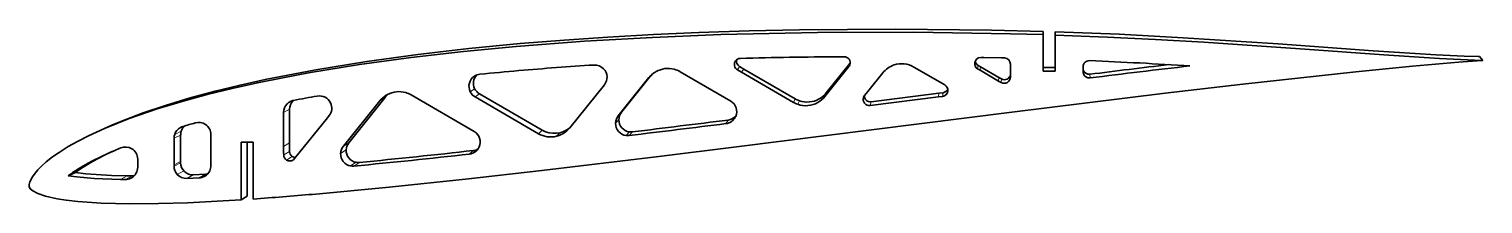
# Model space of a CAD drawing. Extents: x 150 to 270, y -25 to 156.
# Drawn here: x 149.9 to 270.1, y 141.3 to 155.7 of the extents above.
import ezdxf

# ---------------------------------------------------------------- set-up
doc = ezdxf.new("R2010")
doc.units = 0

msp = doc.modelspace()

# ---------------------------------------------------------------- linework, layer by layer
at = {"color": 7, "lineweight": 35, "ltscale": 0.006683}
msp.add_line((233.770798, 155.260757), (233.770798, 155.528076), dxfattribs=at)
at = {"color": 7, "lineweight": 35, "ltscale": 0.07542}
msp.add_line((233.770798, 155.260757), (233.770798, 152.243973), dxfattribs=at)
at = {"color": 7, "lineweight": 35, "ltscale": 0.006706}
msp.add_line((234.770798, 155.228149), (234.770798, 155.496384), dxfattribs=at)
at = {"color": 7, "lineweight": 35, "ltscale": 0.074604}
msp.add_line((234.770798, 155.228149), (234.770798, 152.243973), dxfattribs=at)
at = {"color": 7, "lineweight": 35, "ltscale": 0.078321}
msp.add_line((217.793839, 152.88855), (215.838058, 150.441193), dxfattribs=at)
at = {"color": 7, "lineweight": 35, "ltscale": 0.010667}
msp.add_line((217.310898, 153.438293), (216.884201, 153.437134), dxfattribs=at)
at = {"color": 7, "lineweight": 13, "ltscale": 0.00719}
msp.add_line((217.703354, 152.615555), (217.793839, 152.88855), dxfattribs=at)
at = {"color": 7, "lineweight": 35, "ltscale": 0.000882}
msp.add_line((217.814865, 152.91687), (217.793839, 152.88855), dxfattribs=at)
at = {"color": 7, "lineweight": 13, "ltscale": 0.007061}
msp.add_line((228.35173, 152.436798), (228.382156, 152.717606), dxfattribs=at)
at = {"color": 7, "lineweight": 35, "ltscale": 0.006096}
msp.add_line((228.593307, 152.595688), (228.382156, 152.717606), dxfattribs=at)
at = {"color": 7, "lineweight": 35, "ltscale": 0.006417}
msp.add_line((228.614578, 153.379898), (228.871231, 153.375656), dxfattribs=at)
at = {"color": 7, "lineweight": 35, "ltscale": 0.036316}
msp.add_line((230.323563, 153.345001), (228.871231, 153.375656), dxfattribs=at)
at = {"color": 7, "lineweight": 35, "ltscale": 0.006102}
msp.add_line((230.567551, 153.33876), (230.323563, 153.345001), dxfattribs=at)
at = {"color": 7, "lineweight": 35, "ltscale": 0.021688}
msp.add_line((231.059372, 151.965195), (231.059372, 152.832703), dxfattribs=at)
at = {"color": 7, "lineweight": 35, "ltscale": 0.002685}
msp.add_line((269.853973, 153.452866), (269.746582, 153.454559), dxfattribs=at)
at = {"color": 7, "lineweight": 35, "ltscale": 0.010459}
msp.add_line((270.126953, 153.135834), (269.853973, 153.452866), dxfattribs=at)
at = {"color": 7, "lineweight": 35, "ltscale": 0.002705}
msp.add_line((270.126953, 153.135834), (270.018768, 153.137634), dxfattribs=at)
at = {"color": 7, "lineweight": 35, "ltscale": 0.002496}
msp.add_line((270.027344, 153.128891), (270.126953, 153.135834), dxfattribs=at)
at = {"color": 7, "lineweight": 35, "ltscale": 0.001213}
msp.add_line((186.738693, 151.824997), (186.779755, 151.850845), dxfattribs=at)
at = {"color": 7, "lineweight": 35, "ltscale": 0.100912}
msp.add_line((198.642151, 148.562164), (201.172485, 151.707108), dxfattribs=at)
at = {"color": 7, "lineweight": 35, "ltscale": 0.097095}
msp.add_line((198.905701, 148.84761), (201.330292, 151.881622), dxfattribs=at)
at = {"color": 7, "lineweight": 13, "ltscale": 0.003917}
msp.add_line((201.172485, 151.707108), (201.27533, 151.825317), dxfattribs=at)
at = {"color": 7, "lineweight": 35, "ltscale": 0.001955}
msp.add_line((201.222672, 151.767075), (201.172485, 151.707108), dxfattribs=at)
at = {"color": 7, "lineweight": 35, "ltscale": 0.120512}
msp.add_line((207.934113, 149.775986), (203.762848, 152.192093), dxfattribs=at)
at = {"color": 7, "lineweight": 13, "ltscale": 0.007914}
msp.add_line((208.487411, 152.357895), (208.667603, 152.618164), dxfattribs=at)
at = {"color": 7, "lineweight": 35, "ltscale": 0.01013}
msp.add_line((208.837219, 152.153397), (208.487411, 152.357895), dxfattribs=at)
at = {"color": 7, "lineweight": 35, "ltscale": 0.010046}
msp.add_line((209.015594, 152.417252), (208.667603, 152.618164), dxfattribs=at)
at = {"color": 7, "lineweight": 13, "ltscale": 0.007962}
msp.add_line((208.837219, 152.153397), (209.015594, 152.417252), dxfattribs=at)
at = {"color": 7, "lineweight": 35, "ltscale": 0.124169}
msp.add_line((213.135452, 149.664642), (208.837219, 152.153397), dxfattribs=at)
at = {"color": 7, "lineweight": 35, "ltscale": 0.122977}
msp.add_line((213.27565, 149.957703), (209.015594, 152.417252), dxfattribs=at)
at = {"color": 7, "lineweight": 35, "ltscale": 0.079066}
msp.add_line((217.703354, 152.615555), (215.721664, 150.150772), dxfattribs=at)
at = {"color": 7, "lineweight": 35, "ltscale": 0.049148}
msp.add_line((220.49855, 152.094116), (219.266678, 150.562012), dxfattribs=at)
at = {"color": 7, "lineweight": 35, "ltscale": 0.073944}
msp.add_line((225.644547, 151.104874), (223.084976, 152.587097), dxfattribs=at)
at = {"color": 7, "lineweight": 35, "ltscale": 0.006147}
msp.add_line((228.564224, 152.313095), (228.35173, 152.436798), dxfattribs=at)
at = {"color": 7, "lineweight": 13, "ltscale": 0.007102}
msp.add_line((228.564224, 152.313095), (228.593307, 152.595688), dxfattribs=at)
at = {"color": 7, "lineweight": 35, "ltscale": 0.044031}
msp.add_line((230.088455, 151.430664), (228.564224, 152.313095), dxfattribs=at)
at = {"color": 7, "lineweight": 35, "ltscale": 0.04364}
msp.add_line((230.105057, 151.722885), (228.593307, 152.595688), dxfattribs=at)
at = {"color": 7, "lineweight": 13, "ltscale": 0.007317}
msp.add_line((230.088455, 151.430664), (230.105057, 151.722885), dxfattribs=at)
at = {"color": 7, "lineweight": 35, "ltscale": 0.006076}
msp.add_line((230.315536, 151.601364), (230.105057, 151.722885), dxfattribs=at)
at = {"color": 7, "lineweight": 13, "ltscale": 0.007336}
msp.add_line((230.30098, 151.308304), (230.315536, 151.601364), dxfattribs=at)
at = {"color": 7, "lineweight": 35, "ltscale": 0.005492}
msp.add_line((231.059372, 151.965195), (231.058914, 151.745514), dxfattribs=at)
at = {"color": 7, "lineweight": 35, "ltscale": 0.025}
for p, q in [((233.770798, 152.534012), (234.770798, 152.534012)), ((233.770798, 152.243973), (234.770798, 152.243973))]:
    msp.add_line(p, q, dxfattribs=at)
at = {"color": 7, "lineweight": 35, "ltscale": 0.010336}
msp.add_line((237.073654, 152.60733), (237.073654, 152.193878), dxfattribs=at)
at = {"color": 7, "lineweight": 35, "ltscale": 0.001122}
msp.add_line((237.083664, 152.351868), (237.073654, 152.395599), dxfattribs=at)
at = {"color": 7, "lineweight": 35, "ltscale": 0.000361}
msp.add_line((237.073868, 152.179428), (237.073654, 152.193878), dxfattribs=at)
at = {"color": 7, "lineweight": 13, "ltscale": 0.007344}
msp.add_line((237.09169, 152.058212), (237.083664, 152.351868), dxfattribs=at)
at = {"color": 7, "lineweight": 13, "ltscale": 0.007546}
msp.add_line((237.642441, 151.687637), (237.626999, 151.98909), dxfattribs=at)
at = {"color": 7, "lineweight": 35, "ltscale": 0.150532}
msp.add_line((186.724823, 147.258713), (181.514465, 150.276672), dxfattribs=at)
at = {"color": 7, "lineweight": 13, "ltscale": 0.011109}
msp.add_line((186.3983, 150.542542), (186.764114, 150.794815), dxfattribs=at)
at = {"color": 7, "lineweight": 13, "ltscale": 0.011038}
msp.add_line((186.801025, 150.115372), (187.160995, 150.371033), dxfattribs=at)
at = {"color": 7, "lineweight": 35, "ltscale": 0.149849}
msp.add_line((192.351913, 147.374069), (187.160995, 150.371033), dxfattribs=at)
at = {"color": 7, "lineweight": 35, "ltscale": 0.113785}
msp.add_line((194.635925, 147.573578), (197.489014, 151.119736), dxfattribs=at)
at = {"color": 7, "lineweight": 13, "ltscale": 0.007822}
msp.add_line((215.721664, 150.150772), (215.838058, 150.441193), dxfattribs=at)
at = {"color": 7, "lineweight": 35, "ltscale": 0.010862}
msp.add_line((219.266678, 150.562012), (218.996048, 150.222122), dxfattribs=at)
at = {"color": 7, "lineweight": 35, "ltscale": 0.141207}
msp.add_line((225.153793, 150.419617), (219.550705, 149.706512), dxfattribs=at)
at = {"color": 7, "lineweight": 13, "ltscale": 0.007542}
msp.add_line((225.116989, 150.120193), (225.153793, 150.419617), dxfattribs=at)
at = {"color": 7, "lineweight": 35, "ltscale": 0.00852}
msp.add_line((225.491867, 150.462585), (225.153793, 150.419617), dxfattribs=at)
at = {"color": 7, "lineweight": 13, "ltscale": 0.007499}
msp.add_line((225.458237, 150.164505), (225.491867, 150.462585), dxfattribs=at)
at = {"color": 7, "lineweight": 35, "ltscale": 0.006131}
msp.add_line((230.30098, 151.308304), (230.088455, 151.430664), dxfattribs=at)
at = {"color": 7, "lineweight": 13, "ltscale": 0.013701}
msp.add_line((170.965988, 148.842651), (171.453461, 149.093048), dxfattribs=at)
at = {"color": 7, "lineweight": 13, "ltscale": 0.013475}
msp.add_line((171.251999, 149.541763), (171.732468, 149.786011), dxfattribs=at)
at = {"color": 7, "lineweight": 35, "ltscale": 0.069481}
msp.add_line((171.453461, 149.093048), (171.453461, 146.313828), dxfattribs=at)
at = {"color": 7, "lineweight": 35, "ltscale": 0.00147}
msp.add_line((171.732468, 149.786011), (171.77449, 149.827164), dxfattribs=at)
at = {"color": 7, "lineweight": 35, "ltscale": 0.12031}
msp.add_line((175.907516, 146.040985), (178.924225, 149.790466), dxfattribs=at)
at = {"color": 7, "lineweight": 35, "ltscale": 0.118976}
msp.add_line((176.359589, 146.324539), (179.330566, 150.042297), dxfattribs=at)
at = {"color": 7, "lineweight": 13, "ltscale": 0.011951}
msp.add_line((178.924225, 149.790466), (179.330566, 150.042297), dxfattribs=at)
at = {"color": 7, "lineweight": 35, "ltscale": 0.151526}
msp.add_line((192.045868, 147.077606), (186.801025, 150.115372), dxfattribs=at)
at = {"color": 7, "lineweight": 13, "ltscale": 0.008122}
msp.add_line((213.135452, 149.664642), (213.27565, 149.957703), dxfattribs=at)
at = {"color": 7, "lineweight": 13, "ltscale": 0.008145}
msp.add_line((213.472702, 149.508331), (213.610123, 149.803726), dxfattribs=at)
at = {"color": 7, "lineweight": 35, "ltscale": 0.14261}
msp.add_line((225.116989, 150.120193), (219.457443, 149.406296), dxfattribs=at)
at = {"color": 7, "lineweight": 13, "ltscale": 0.007859}
msp.add_line((219.457443, 149.406296), (219.550705, 149.706512), dxfattribs=at)
at = {"color": 7, "lineweight": 35, "ltscale": 0.008603}
msp.add_line((225.116989, 150.120193), (225.458237, 150.164505), dxfattribs=at)
at = {"color": 7, "lineweight": 35, "ltscale": 0.070399}
msp.add_line((170.965988, 148.842651), (170.965988, 146.026703), dxfattribs=at)
at = {"color": 7, "lineweight": 35, "ltscale": 0.107885}
msp.add_line((171.878098, 145.023026), (174.584366, 148.384415), dxfattribs=at)
at = {"color": 7, "lineweight": 35, "ltscale": 0.006018}
msp.add_line((174.734589, 148.57251), (174.584366, 148.384415), dxfattribs=at)
at = {"color": 7, "lineweight": 13, "ltscale": 0.009911}
msp.add_line((198.416077, 147.944168), (198.686951, 148.233612), dxfattribs=at)
at = {"color": 7, "lineweight": 13, "ltscale": 0.009713}
msp.add_line((198.642151, 148.562164), (198.905701, 148.84761), dxfattribs=at)
at = {"color": 7, "lineweight": 13, "ltscale": 0.008659}
msp.add_line((207.538071, 147.908401), (207.71138, 148.208282), dxfattribs=at)
at = {"color": 7, "lineweight": 35, "ltscale": 0.001943}
msp.add_line((208.314667, 148.440353), (208.348618, 148.510284), dxfattribs=at)
at = {"color": 7, "lineweight": 35, "ltscale": 0.016702}
msp.add_line((156.159637, 147.519958), (156.772537, 147.785858), dxfattribs=at)
at = {"color": 7, "lineweight": 13, "ltscale": 0.015057}
msp.add_line((161.911224, 146.707443), (162.453461, 146.96962), dxfattribs=at)
at = {"color": 7, "lineweight": 35, "ltscale": 0.054976}
msp.add_line((161.911224, 146.707443), (161.911224, 144.508392), dxfattribs=at)
at = {"color": 7, "lineweight": 13, "ltscale": 0.01502}
msp.add_line((161.96077, 147.02301), (162.50325, 147.281235), dxfattribs=at)
at = {"color": 7, "lineweight": 13, "ltscale": 0.003081}
msp.add_line((162.434357, 147.594238), (162.545975, 147.646515), dxfattribs=at)
at = {"color": 7, "lineweight": 35, "ltscale": 0.001531}
msp.add_line((162.488998, 147.621872), (162.434357, 147.594238), dxfattribs=at)
at = {"color": 7, "lineweight": 35, "ltscale": 0.054303}
msp.add_line((162.453461, 146.96962), (162.453461, 144.797516), dxfattribs=at)
at = {"color": 7, "lineweight": 35, "ltscale": 0.063991}
msp.add_line((164.951706, 144.444992), (164.951706, 147.004623), dxfattribs=at)
at = {"color": 7, "lineweight": 13, "ltscale": 0.010652}
msp.add_line((192.045868, 147.077606), (192.351913, 147.374069), dxfattribs=at)
at = {"color": 7, "lineweight": 13, "ltscale": 0.010332}
msp.add_line((193.521408, 146.865082), (193.81134, 147.159607), dxfattribs=at)
at = {"color": 7, "lineweight": 13, "ltscale": 0.010095}
msp.add_line((199.291931, 146.929825), (199.560486, 147.231354), dxfattribs=at)
at = {"color": 7, "lineweight": 13, "ltscale": 0.010043}
msp.add_line((199.542175, 146.929337), (199.807861, 147.230667), dxfattribs=at)
at = {"color": 7, "lineweight": 35, "ltscale": 0.0125}
for p, q in [((167.95488, 146.374207), (167.45488, 146.374207)), ((168.45488, 146.374207), (167.95488, 146.374207))]:
    msp.add_line(p, q, dxfattribs=at)
at = {"color": 7, "lineweight": 35, "ltscale": 0.118895}
msp.add_line((167.45488, 141.618408), (167.45488, 146.374207), dxfattribs=at)
at = {"color": 7, "lineweight": 35, "ltscale": 0.111211}
msp.add_line((167.953461, 146.374207), (167.953461, 141.925766), dxfattribs=at)
at = {"color": 7, "lineweight": 35, "ltscale": 0.117202}
msp.add_line((168.45488, 141.686127), (168.45488, 146.374207), dxfattribs=at)
at = {"color": 7, "lineweight": 13, "ltscale": 0.014144}
msp.add_line((170.965988, 146.026703), (171.453461, 146.313828), dxfattribs=at)
at = {"color": 7, "lineweight": 13, "ltscale": 0.014067}
msp.add_line((170.973114, 145.32341), (171.453461, 145.616425), dxfattribs=at)
at = {"color": 7, "lineweight": 35, "ltscale": 0.017435}
msp.add_line((171.453461, 145.616425), (171.453461, 146.313828), dxfattribs=at)
at = {"color": 7, "lineweight": 13, "ltscale": 0.013537}
msp.add_line((175.682861, 145.457901), (176.1418, 145.745239), dxfattribs=at)
at = {"color": 7, "lineweight": 13, "ltscale": 0.013341}
msp.add_line((175.907516, 146.040985), (176.359589, 146.324539), dxfattribs=at)
at = {"color": 7, "lineweight": 13, "ltscale": 0.011404}
msp.add_line((186.314972, 145.389725), (186.658859, 145.689453), dxfattribs=at)
at = {"color": 7, "lineweight": 35, "ltscale": 0.01649}
msp.add_line((158.901703, 144.321304), (158.901703, 144.980896), dxfattribs=at)
at = {"color": 7, "lineweight": 13, "ltscale": 0.015363}
msp.add_line((161.911224, 144.508392), (162.453461, 144.797516), dxfattribs=at)
at = {"color": 7, "lineweight": 35, "ltscale": 0.002913}
msp.add_line((161.911423, 144.391861), (161.911224, 144.508392), dxfattribs=at)
at = {"color": 7, "lineweight": 13, "ltscale": 0.015375}
msp.add_line((161.911423, 144.391861), (162.453461, 144.682388), dxfattribs=at)
at = {"color": 7, "lineweight": 35, "ltscale": 0.002878}
msp.add_line((162.453461, 144.682388), (162.453461, 144.797516), dxfattribs=at)
at = {"color": 7, "lineweight": 13, "ltscale": 0.013859}
msp.add_line((171.210831, 144.906235), (171.683807, 145.195374), dxfattribs=at)
at = {"color": 7, "lineweight": 13, "ltscale": 0.01365}
msp.add_line((176.508652, 144.416473), (176.965317, 144.715775), dxfattribs=at)
at = {"color": 7, "lineweight": 13, "ltscale": 0.013583}
msp.add_line((176.783127, 144.405685), (177.236649, 144.704865), dxfattribs=at)
at = {"color": 7, "lineweight": 35, "ltscale": 0.016754}
msp.add_line((153.150314, 143.598083), (153.758026, 143.880569), dxfattribs=at)
at = {"color": 7, "lineweight": 35, "ltscale": 0.01703}
msp.add_line((153.644791, 143.951843), (154.265137, 144.233292), dxfattribs=at)
at = {"color": 7, "lineweight": 13, "ltscale": 0.015666}
msp.add_line((157.482498, 143.303406), (158.037704, 143.593994), dxfattribs=at)
at = {"color": 7, "lineweight": 35, "ltscale": 0.010267}
msp.add_line((157.482498, 143.303406), (157.893173, 143.300171), dxfattribs=at)
at = {"color": 7, "lineweight": 13, "ltscale": 0.015542}
msp.add_line((157.893173, 143.300171), (158.443802, 143.58876), dxfattribs=at)
at = {"color": 7, "lineweight": 35, "ltscale": 0.010153}
msp.add_line((158.443802, 143.58876), (158.037704, 143.593994), dxfattribs=at)
at = {"color": 7, "lineweight": 35, "ltscale": 0.000928}
msp.add_line((158.347977, 143.410324), (158.380692, 143.427902), dxfattribs=at)
at = {"color": 7, "lineweight": 13, "ltscale": 0.015257}
msp.add_line((162.177444, 143.716766), (162.711746, 144.011673), dxfattribs=at)
at = {"color": 7, "lineweight": 13, "ltscale": 0.014997}
msp.add_line((162.971741, 143.389404), (163.494736, 143.683243), dxfattribs=at)
at = {"color": 7, "lineweight": 35, "ltscale": 0.025515}
msp.add_line((162.971741, 143.389404), (163.991364, 143.434036), dxfattribs=at)
at = {"color": 7, "lineweight": 35, "ltscale": 0.025204}
msp.add_line((164.501862, 143.728516), (163.494736, 143.683243), dxfattribs=at)
at = {"color": 7, "lineweight": 13, "ltscale": 0.014734}
msp.add_line((163.991364, 143.434036), (164.501862, 143.728516), dxfattribs=at)
at = {"color": 7, "lineweight": 13, "ltscale": 0.013542}
msp.add_line((164.198532, 143.465164), (164.667038, 143.737015), dxfattribs=at)
at = {"color": 7, "lineweight": 35, "ltscale": 0.000693}
msp.add_line((149.92453, 142.727356), (149.923065, 142.75502), dxfattribs=at)
at = {"color": 7, "lineweight": 35, "ltscale": 0.014643}
msp.add_line((167.953461, 141.925781), (167.45488, 141.618408), dxfattribs=at)
at = {"color": 7, "lineweight": 35}
for points in [[(233.770798, 155.260757), (231.077896, 155.336014), (223.08757, 155.454834), (215.096359, 155.429916), (211.101242, 155.365204), (207.106979, 155.260468), (201.46817, 155.035065), (195.833954, 154.713486), (190.206833, 154.286331)], [(233.770798, 155.528107), (229.491409, 155.63504), (221.560379, 155.715378), (213.629166, 155.655655), (209.457703, 155.566895), (205.30838, 155.432205), (201.551529, 155.266556), (197.778671, 155.056686), (194.152557, 154.811844), (190.529892, 154.520584)], [(269.746582, 153.454559), (268.587372, 153.485779), (266.270691, 153.5961), (261.063171, 153.933426), (253.20369, 154.494202), (245.340958, 155.006668), (240.05751, 155.286118), (234.770798, 155.496414)], [(270.018768, 153.137634), (268.85553, 153.169998), (266.530884, 153.282715), (261.923584, 153.582108), (255.016281, 154.081573), (247.043686, 154.625595), (243.054977, 154.860397), (239.064285, 155.059143), (234.770798, 155.228149)], [(156.159637, 147.519958), (158.204132, 148.337387), (160.522263, 149.131622), (162.868973, 149.833984), (164.645447, 150.310715), (166.720062, 150.8172), (168.804779, 151.279831), (170.90773, 151.70549), (173.017654, 152.095535), (177.253632, 152.782562), (181.504974, 153.365707), (185.851379, 153.868927), (190.206833, 154.286331)], [(190.529892, 154.520584), (186.288864, 154.110931), (182.061737, 153.620087), (177.840546, 153.040756), (173.636246, 152.359436), (169.454651, 151.551483), (167.375259, 151.091278), (165.305832, 150.58757), (163.249557, 150.033432), (161.209991, 149.420883), (159.352264, 148.797058), (157.520996, 148.100571), (156.772537, 147.785858)], [(270.027344, 153.128891), (268.11731, 152.9785), (264.30011, 152.642548), (259.619537, 152.185455), (250.26915, 151.167297), (243.844284, 150.41333), (230.949417, 148.828049), (208.422714, 145.99292), (201.984543, 145.198898), (192.322586, 144.046768), (186.007996, 143.333359), (179.688217, 142.667191), (173.361649, 142.072098)], [(149.923065, 142.75502), (149.931976, 142.871796), (149.993805, 143.097946), (150.208069, 143.524811), (150.413864, 143.819031), (150.645905, 144.093063), (150.987015, 144.434601), (151.349762, 144.75267), (151.865784, 145.158707), (152.400818, 145.538528), (153.148956, 146.012253), (153.921127, 146.44696), (154.827835, 146.908722), (156.159637, 147.519958)], [(153.644791, 143.951843), (154.364777, 144.395401), (155.121613, 144.808334), (156.532913, 145.488373)], [(154.265137, 144.233292), (155.160965, 144.775528), (156.109055, 145.27417), (156.8396, 145.624496)], [(153.150314, 143.598083), (153.863724, 143.508911), (155.311859, 143.387238), (157.482498, 143.303406)], [(158.037704, 143.593994), (156.74614, 143.63063), (155.465652, 143.703781), (154.60582, 143.778488), (153.758026, 143.880569)], [(149.92453, 142.727356), (150.011719, 142.539124), (150.241974, 142.352509), (150.637634, 142.149292), (151.268311, 141.932068), (152.24794, 141.706345), (152.986816, 141.588715), (153.943588, 141.477951), (155.875778, 141.341827), (158.253601, 141.284393), (160.630173, 141.30513), (163.009476, 141.37825), (167.45488, 141.618408)]]:
    msp.add_lwpolyline(points, dxfattribs=at)
for centre, radius, start, end in [((214.166428, -125.089828), 278.394053, 93.612148, 94.894782), ((196.692642, 151.728073), 1.025324, 44.009269, 93.67084), ((208.744141, 152.792786), 0.505172, 144.891111, 239.444484), ((208.74408, 152.794952), 0.504181, 91.421939, 145.088559), ((208.916183, 153.050278), 0.498513, 162.908481, 240.089527), ((219.891983, -266.310608), 419.758285, 90.410552, 91.523545), ((217.309311, 152.932693), 0.505789, 341.893734, 89.821031), ((217.308456, 152.93335), 0.506869, 321.173086, 341.853026), ((222.103989, 150.79805), 2.063364, 108.588164, 141.085835), ((222.080887, 150.853149), 2.003693, 59.925327, 108.46423), ((228.60524, 152.872223), 0.503798, 173.505957, 239.790733), ((228.607101, 152.874786), 0.505211, 89.154097, 173.819025), ((228.630081, 153.149338), 0.497799, 189.695367, 240.135221), ((230.553116, 152.832733), 0.506215, 359.996474, 88.364848), ((237.580795, 152.607315), 0.507157, 87.605946, 179.997874), ((219.89537, -264.925629), 418.414663, 86.436071, 87.574609), ((471.380493, -1732.717285), 1899.146885, 96.872061, 97.070088), ((456.60141, -1635.88916), 1800.93681, 96.718573, 96.983331), ((187.292099, 150.991699), 1.000324, 123.588899, 206.680408), ((187.661011, 151.237061), 1.00001, 136.352637, 206.247442), ((187.306335, 150.965408), 1.030209, 95.756131, 120.740888), ((210.475784, -80.954697), 234.104797, 94.916496, 95.705294), ((196.70993, 151.746628), 0.999977, 321.177915, 43.932952), ((202.778946, 150.412766), 2.06305, 119.403154, 138.969474), ((202.746887, 150.467117), 1.99994, 75.43265, 119.367186), ((202.731766, 150.411331), 2.057729, 59.928524, 75.415909), ((230.552475, 151.747879), 0.506494, 240.223002, 359.732957), ((230.565445, 152.034576), 0.500195, 240.019913, 350.949564), ((237.593582, 152.194), 0.519937, 181.606223, 195.139505), ((237.565567, 152.485321), 0.500029, 195.479184, 277.059934), ((237.580917, 152.190765), 0.506866, 195.159846, 276.970595), ((180.894669, 148.790802), 2.003172, 128.280064, 141.335356), ((180.518417, 148.516525), 2.039229, 117.684269, 121.678768), ((180.500061, 148.551147), 2.000048, 73.663816, 117.679419), ((180.483459, 148.496185), 2.057454, 59.926666, 73.650941), ((187.320969, 151.009048), 1.033949, 206.821069, 239.809202), ((187.666962, 151.242645), 1.007871, 206.38283, 239.865059), ((214.271072, 151.695114), 2.006936, 299.457558, 321.332134), ((225.391769, 150.665176), 0.505087, 277.559521, 354.042661), ((225.430038, 150.956833), 0.498056, 277.131241, 336.933676), ((225.392227, 150.667435), 0.504963, 353.783863, 60.023293), ((171.963333, 148.842697), 0.997345, 135.498358, 180.001866), ((171.984604, 148.819), 1.029153, 117.10944, 135.38745), ((172.453476, 149.093048), 1.000012, 136.136189, 179.999691), ((171.987396, 148.818527), 1.03085, 100.770842, 117.235525), ((196.662384, 17.995953), 134.160108, 99.832203, 100.682002), ((173.930161, 149.175949), 1.024772, 25.889468, 99.966389), ((173.953323, 149.191605), 0.996819, 321.605632, 25.661), ((180.531494, 148.495132), 2.06429, 121.675941, 141.13377), ((207.433624, 148.911285), 0.999055, 336.334424, 59.938387), ((214.162369, 151.438446), 2.049625, 239.931449, 250.337249), ((214.276291, 151.691147), 2.001535, 240.004067, 250.559483), ((214.146927, 151.395859), 2.004326, 250.34397, 299.563932), ((214.27565, 151.689774), 2.000024, 250.56384, 299.418947), ((214.120987, 151.439209), 2.054833, 299.596628, 321.168558), ((219.394272, 149.909103), 0.506899, 161.223323, 277.15973), ((219.393997, 149.908035), 0.506957, 141.716535, 161.099519), ((219.487778, 150.202591), 0.500186, 179.03617, 277.229473), ((182.965134, 78.198631), 72.391954, 105.463387, 106.308507), ((163.938324, 146.980301), 1.027096, 56.309312, 105.501431), ((199.415405, 147.921814), 0.99962, 178.718416, 262.904141), ((199.44812, 147.91687), 1.032503, 141.31828, 178.484878), ((199.69574, 148.220184), 1.008927, 141.543895, 179.237524), ((199.68692, 148.223343), 1.000014, 179.411571, 262.736419), ((-87.508118, 2524.003418), 2394.343157, 276.885573, 277.078341), ((-89.320374, 2516.776611), 2387.120349, 276.95675, 277.1479), ((207.413452, 148.923599), 1.022717, 276.998312, 331.798485), ((207.587112, 149.200531), 0.999988, 277.138495, 322.458832), ((162.942825, 146.707123), 1.031605, 162.169509, 179.982629), ((162.911484, 146.716766), 0.998805, 118.53475, 162.145412), ((163.455627, 146.969269), 1.00218, 161.863571, 179.980115), ((162.92627, 146.689178), 1.030109, 106.319947, 115.118576), ((163.453461, 146.969604), 1.00001, 130.968741, 161.843436), ((163.953201, 147.0047), 0.998493, 359.995246, 56.242759), ((186.224335, 146.393967), 0.999087, 335.77407, 59.938817), ((193.048187, 148.807999), 1.999726, 239.918553, 283.68812), ((193.351913, 149.106125), 2.000011, 240.00012, 309.861296), ((193.034515, 148.861694), 2.05514, 283.704287, 315.546653), ((193.0345, 148.862061), 2.055411, 315.539751, 321.18047), ((199.419083, 147.95137), 1.029428, 262.904688, 276.867889), ((199.686905, 148.224594), 1.001257, 262.746077, 276.938609), ((170.52298, 114.384964), 34.104906, 112.452972, 114.217825), ((157.890381, 144.956192), 1.026429, 59.840223, 112.5062), ((157.903198, 144.980988), 0.998498, 359.994524, 59.761423), ((209.714447, 146.074387), 38.748534, 180.07051, 181.110502), ((171.953476, 145.61644), 0.500016, 180.00117, 237.362587), ((176.680923, 145.401245), 0.999714, 176.751048, 260.077092), ((176.712769, 145.395813), 1.031859, 141.297681, 176.549311), ((177.140793, 145.700272), 1.000014, 177.422264, 259.893483), ((177.14949, 145.696976), 1.008907, 141.53391, 177.258217), ((114.834167, 786.911499), 645.231724, 275.549943, 276.391183), ((186.203094, 146.409378), 1.025749, 276.261341, 311.753886), ((186.548035, 146.684082), 1.000792, 276.357503, 299.107067), ((186.209167, 146.402023), 1.016176, 311.774418, 335.711105), ((157.877151, 144.319839), 1.024411, 299.446999, 0.08196), ((162.90976, 144.395279), 0.998327, 180.196418, 222.816142), ((163.453476, 144.682404), 1.000014, 180.000323, 272.36439), ((163.918777, 144.445755), 1.032937, 335.65802, 359.957807), ((171.473404, 145.332184), 0.500366, 181.003801, 238.348047), ((171.477722, 145.342056), 0.511123, 238.516643, 301.284265), ((171.953796, 145.617859), 0.501397, 237.419059, 269.952856), ((171.476028, 145.347275), 0.51652, 301.144164, 321.115593), ((176.685974, 145.430649), 1.029561, 260.082187, 275.414773), ((114.903183, 789.891296), 648.445354, 275.475965, 276.322669), ((177.140839, 145.701782), 1.001514, 259.906023, 275.489127), ((160.309311, 134.113098), 11.883464, 124.112761, 127.044497), ((160.942734, 134.091003), 12.143142, 123.360525, 126.275486), ((157.892349, 144.297607), 0.99743, 270.047044, 297.180947), ((158.453445, 144.587799), 0.999082, 269.44708, 278.819063), ((162.929947, 144.415634), 1.027024, 222.883297, 272.332534), ((163.942642, 144.462997), 1.030122, 272.711535, 284.383112), ((163.950363, 144.43248), 0.998639, 284.388945, 300.252306), ((163.950333, 144.432587), 0.998736, 300.2504, 335.599697), ((164.453308, 144.728348), 1.001, 272.780048, 283.279258), ((147.726379, 436.388184), 295.430265, 274.023396, 274.977962)]:
    msp.add_arc(centre, radius, start, end, dxfattribs=at)

doc.saveas('drawing.dxf')
